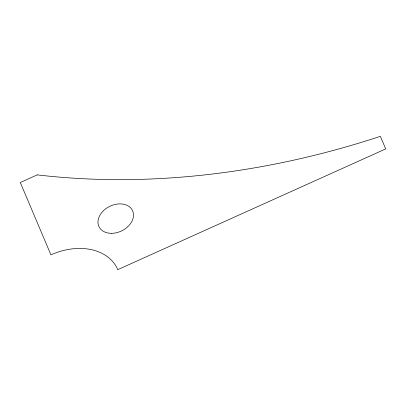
<?xml version="1.0" encoding="UTF-8"?>
<svg xmlns="http://www.w3.org/2000/svg" width="406" height="406" viewBox="0 0 406 406"><rect width="100%" height="100%" fill="white"/><g stroke="black" fill="none" stroke-linecap="round" stroke-linejoin="round"><path stroke-width="0.61" d="M37.261 174.874L20.3 182.517L50.912 254.851A55.82 40.955 -25.8 0 1 117.76 269.665L385.7 148.916L380.376 136.335A680.872 499.573 -25.8 0 1 37.261 174.874M111.863 233.318A18.605 13.652 -25.8 0 0 132.691 210.963A18.605 13.652 -25.8 0 0 102.642 211.531A18.605 13.652 -25.8 0 0 111.863 233.318"/></g></svg>
